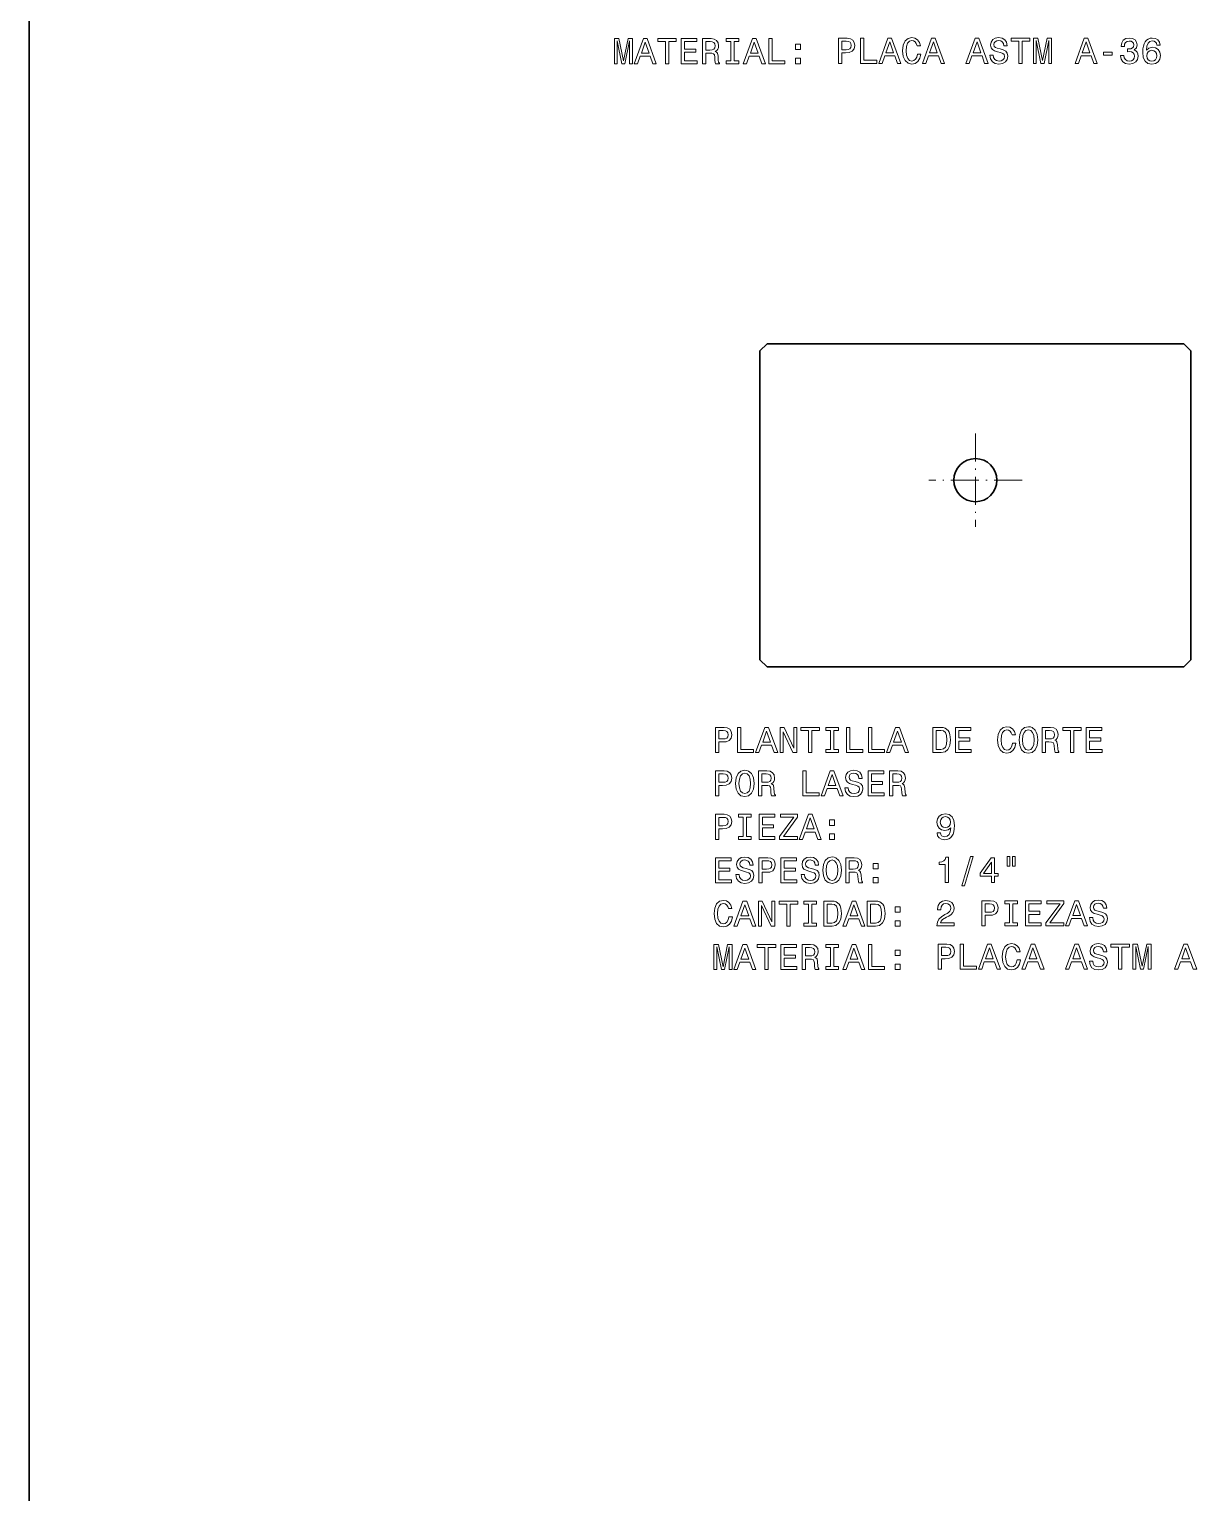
# Model space of a CAD drawing. Extents: x 15 to 1174, y 15 to 826.
# Drawn here: x 15 to 177.5, y 420.4 to 624.2 of the extents above; entities that cross this region are included whole.
import ezdxf

# ---------------------------------------------------------------- set-up
doc = ezdxf.new("R2010")
doc.units = 0
doc.linetypes.add('DASHDOT', pattern=[18.5, 12, -3, 0.5, -3])

msp = doc.modelspace()

# ---------------------------------------------------------------- linework, layer by layer
at = {"color": 7, "lineweight": 35}
for p, q in [((15, 15), (15, 825.840027)), ((116.693176, 579.444885), (117.693176, 580.444885)), ((116.693176, 536.444885), (116.693176, 579.444885)), ((117.693176, 580.444885), (175.693176, 580.444885)), ((175.693176, 580.444885), (176.693176, 579.444885)), ((176.693176, 579.444885), (176.693176, 536.444885)), ((116.693176, 536.444885), (117.693176, 535.444885)), ((176.693176, 536.444885), (175.693176, 535.444885)), ((175.693176, 535.444885), (117.693176, 535.444885))]:
    msp.add_line(p, q, dxfattribs=at)
at = {"color": 7, "linetype": 'DASHDOT', "lineweight": 13, "ltscale": 0.325}
for p, q in [((146.693176, 567.944885), (146.693176, 554.944885)), ((153.193176, 561.444885), (140.193176, 561.444885))]:
    msp.add_line(p, q, dxfattribs=at)
at = {"color": 7, "lineweight": 13}
for points in [[(96.438515, 619.447693), (96.826843, 619.447693), (96.826843, 622.624939), (97.482468, 619.447693), (97.916183, 619.447693), (98.566757, 622.624939), (98.566757, 619.447693), (98.960129, 619.447693), (98.960129, 622.947693), (98.344856, 622.947693), (97.699326, 619.861267), (97.058838, 622.947693), (96.438515, 622.947693)], [(99.202209, 619.447693), (99.666183, 619.447693), (100.03434, 620.476501), (101.431313, 620.476501), (101.799469, 619.447693), (102.273529, 619.447693), (100.992554, 622.952759), (100.478142, 622.952759)], [(100.195724, 620.905212), (100.735344, 622.448425), (101.274971, 620.905212)], [(103.539383, 619.447693), (104.003357, 619.447693), (104.003357, 622.524048), (105.062439, 622.524048), (105.062439, 622.947693), (102.475258, 622.947693), (102.475258, 622.524048), (103.539383, 622.524048)], [(105.748314, 619.447693), (107.967339, 619.447693), (107.967339, 619.871338), (106.212296, 619.871338), (106.212296, 621.056458), (107.775696, 621.056458), (107.775696, 621.475098), (106.212296, 621.475098), (106.212296, 622.524048), (107.926987, 622.524048), (107.926987, 622.947693), (105.748314, 622.947693)], [(108.718781, 619.447693), (109.187798, 619.447693), (109.187798, 620.925354), (109.666901, 620.925354), (110.019928, 620.910217), (110.241829, 620.8396), (110.362869, 620.673218), (110.4133, 620.375671), (110.438515, 619.921753), (110.468781, 619.624207), (110.529297, 619.447693), (111.058838, 619.447693), (111.058838, 619.543518), (110.942841, 619.684753), (110.902496, 619.94696), (110.867188, 620.511841), (110.781456, 620.93042), (110.665466, 621.061523), (110.48391, 621.157349), (110.685638, 621.283447), (110.826843, 621.459961), (110.917625, 621.681824), (110.947884, 621.949158), (110.877281, 622.372742), (110.675552, 622.690491), (110.342697, 622.882141), (109.888809, 622.947693), (108.718781, 622.947693)], [(109.757683, 622.519043), (110.065323, 622.48877), (110.282181, 622.392944), (110.418343, 622.216431), (110.46373, 621.939026), (110.4133, 621.646545), (110.27713, 621.470032), (110.045143, 621.379272), (109.727425, 621.354004), (109.187798, 621.354004), (109.187798, 622.519043)], [(112.647453, 619.871338), (112.001915, 619.871338), (112.001915, 619.447693), (113.756958, 619.447693), (113.756958, 619.871338), (113.111427, 619.871338), (113.111427, 622.524048), (113.756958, 622.524048), (113.756958, 622.947693), (112.001915, 622.947693), (112.001915, 622.524048), (112.647453, 622.524048)], [(114.382324, 619.447693), (114.846298, 619.447693), (115.214455, 620.476501), (116.611427, 620.476501), (116.979584, 619.447693), (117.453644, 619.447693), (116.172668, 622.952759), (115.658257, 622.952759)], [(115.375839, 620.905212), (115.915466, 622.448425), (116.455086, 620.905212)], [(117.927711, 619.447693), (120.176987, 619.447693), (120.176987, 619.871338), (118.391693, 619.871338), (118.391693, 622.947693), (117.927711, 622.947693)], [(121.639526, 621.40448), (122.335495, 621.40448), (122.335495, 622.155884), (121.639526, 622.155884)], [(127.635201, 619.494507), (128.099182, 619.494507), (128.099182, 620.972168), (128.613586, 620.972168), (129.133041, 620.997375), (129.546585, 621.173889), (129.813873, 621.516846), (129.904663, 621.98584), (129.834045, 622.419556), (129.632324, 622.737305), (129.299469, 622.928955), (128.845581, 622.994507), (127.635201, 622.994507)], [(128.719498, 622.565857), (129.022095, 622.535583), (129.243988, 622.439758), (129.375122, 622.263245), (129.420502, 621.98584), (129.370071, 621.693359), (129.233902, 621.516846), (129.001923, 621.426086), (128.684189, 621.400818), (128.099182, 621.400818), (128.099182, 622.565857)], [(130.711578, 619.494507), (132.960846, 619.494507), (132.960846, 619.918152), (131.175552, 619.918152), (131.175552, 622.994507), (130.711578, 622.994507)], [(133.238235, 619.494507), (133.702209, 619.494507), (134.070358, 620.523315), (135.467331, 620.523315), (135.835495, 619.494507), (136.309555, 619.494507), (135.02858, 622.999573), (134.51416, 622.999573)], [(134.23175, 620.952026), (134.771378, 622.495239), (135.310989, 620.952026)], [(138.62439, 620.795654), (138.523529, 620.372009), (138.357101, 620.069458), (138.125122, 619.882812), (137.852783, 619.822327), (137.524979, 619.913086), (137.267761, 620.185425), (137.096298, 620.629211), (137.040817, 621.244507), (137.096298, 621.854736), (137.262726, 622.303589), (137.519928, 622.575928), (137.852783, 622.671753), (138.094864, 622.621338), (138.301636, 622.480103), (138.463013, 622.253174), (138.573959, 621.940491), (139.05307, 621.940491), (138.901779, 622.419556), (138.639526, 622.782715), (138.281464, 623.009644), (137.852783, 623.090332), (137.318207, 622.964233), (136.909698, 622.611206), (136.647446, 622.03125), (136.556671, 621.244507), (136.647446, 620.457764), (136.909698, 619.877808), (137.318207, 619.519714), (137.852783, 619.398682), (138.321808, 619.494507), (138.700043, 619.76178), (138.967331, 620.200562), (139.108551, 620.795654)], [(139.310272, 619.494507), (139.774246, 619.494507), (140.14241, 620.523315), (141.539383, 620.523315), (141.907532, 619.494507), (142.381607, 619.494507), (141.100616, 622.999573), (140.586212, 622.999573)], [(140.303787, 620.952026), (140.843414, 622.495239), (141.383041, 620.952026)], [(145.382324, 619.494507), (145.846298, 619.494507), (146.214447, 620.523315), (147.61142, 620.523315), (147.979584, 619.494507), (148.453644, 619.494507), (147.172668, 622.999573), (146.658264, 622.999573)], [(146.375839, 620.952026), (146.915466, 622.495239), (147.455093, 620.952026)], [(149.154663, 620.649414), (148.695724, 620.649414), (148.796585, 620.114807), (149.048752, 619.721436), (149.437073, 619.484436), (149.961578, 619.398682), (150.481018, 619.47937), (150.869354, 619.701294), (151.11647, 620.049255), (151.207245, 620.508179), (151.131607, 620.921753), (150.919785, 621.189026), (150.576843, 621.36554), (150.11792, 621.496643), (149.724548, 621.592468), (149.467331, 621.70343), (149.321075, 621.864807), (149.275696, 622.117004), (149.321075, 622.343933), (149.452209, 622.515381), (149.653931, 622.631409), (149.93132, 622.671753), (150.21373, 622.621338), (150.435638, 622.485168), (150.581894, 622.258179), (150.652496, 621.950562), (151.111435, 621.950562), (151.111435, 621.960632), (151.030731, 622.434692), (150.793701, 622.78772), (150.420502, 623.009644), (149.916183, 623.085266), (149.462296, 623.009644), (149.109268, 622.797852), (148.882324, 622.470032), (148.801636, 622.046387), (148.867188, 621.668152), (149.058838, 621.41095), (149.361435, 621.239441), (149.774979, 621.108337), (150.183472, 620.992371), (150.491119, 620.881409), (150.677704, 620.720032), (150.743271, 620.457764), (150.682755, 620.190491), (150.526413, 619.98877), (150.289383, 619.862671), (149.98175, 619.822327), (149.638809, 619.877808), (149.376556, 620.039185), (149.210129, 620.301453)], [(152.755524, 619.494507), (153.219498, 619.494507), (153.219498, 622.570862), (154.27858, 622.570862), (154.27858, 622.994507), (151.691406, 622.994507), (151.691406, 622.570862), (152.755524, 622.570862)], [(154.762726, 619.494507), (155.151047, 619.494507), (155.151047, 622.671753), (155.806671, 619.494507), (156.240387, 619.494507), (156.890961, 622.671753), (156.890961, 619.494507), (157.284332, 619.494507), (157.284332, 622.994507), (156.669067, 622.994507), (156.023529, 619.908081), (155.383041, 622.994507), (154.762726, 622.994507)], [(160.562439, 619.494507), (161.026413, 619.494507), (161.394562, 620.523315), (162.791534, 620.523315), (163.159698, 619.494507), (163.633759, 619.494507), (162.352783, 622.999573), (161.838379, 622.999573)], [(161.555954, 620.952026), (162.095581, 622.495239), (162.635193, 620.952026)], [(166.896729, 620.593933), (166.896729, 620.558655), (166.977417, 620.074463), (167.214447, 619.711365), (167.587646, 619.47937), (168.081879, 619.393616), (168.606384, 619.47937), (168.999756, 619.701294), (169.251923, 620.054321), (169.342697, 620.508179), (169.302338, 620.805725), (169.191391, 621.047791), (169.009842, 621.234436), (168.767761, 621.370605), (169.095581, 621.642944), (169.211563, 622.07666), (169.135925, 622.470032), (168.919067, 622.767578), (168.56604, 622.954163), (168.081879, 623.019714), (167.627991, 622.939026), (167.280014, 622.717102), (167.05307, 622.364075), (166.977417, 621.895081), (166.977417, 621.859802), (167.42627, 621.859802), (167.466614, 622.182556), (167.597733, 622.414551), (167.809555, 622.555725), (168.107101, 622.606201), (168.369354, 622.565857), (168.560989, 622.4599), (168.676987, 622.288452), (168.722382, 622.056458), (168.676987, 621.809326), (168.555954, 621.642944), (168.344131, 621.542053), (168.056671, 621.51178), (167.859985, 621.516846), (167.859985, 621.118408), (168.107101, 621.12854), (168.42482, 621.08313), (168.661865, 620.962097), (168.80307, 620.765381), (168.8535, 620.508179), (168.798019, 620.215698), (168.651764, 619.99884), (168.419785, 619.862671), (168.112152, 619.817261), (167.794418, 619.867676), (167.562439, 620.018982), (167.416183, 620.261047), (167.360703, 620.593933)], [(172.414017, 622.051453), (172.318192, 622.4599), (172.096298, 622.762512), (171.753357, 622.954163), (171.309555, 623.019714), (171.011993, 622.984436), (170.754791, 622.888611), (170.527847, 622.732239), (170.336212, 622.510376), (170.184906, 622.232971), (170.073959, 621.895081), (170.003357, 621.496643), (169.983185, 621.047791), (170.063873, 620.331665), (170.310989, 619.812256), (170.709412, 619.499573), (171.254074, 619.393616), (171.743271, 619.484436), (172.11647, 619.721436), (172.358551, 620.094666), (172.444275, 620.568726), (172.358551, 621.047791), (172.126556, 621.415955), (171.768478, 621.647949), (171.324677, 621.728638), (170.845581, 621.627808), (170.487503, 621.340332), (170.563156, 621.895081), (170.724533, 622.293518), (170.971649, 622.530518), (171.31459, 622.611206), (171.566757, 622.570862), (171.758392, 622.464966), (171.884476, 622.288452), (171.950043, 622.051453)], [(121.639526, 619.447693), (122.335495, 619.447693), (122.335495, 620.199158), (121.639526, 620.199158)], [(164.521362, 620.649414), (165.741821, 620.649414), (165.741821, 621.047791), (164.521362, 621.047791)], [(171.955078, 620.56366), (171.899612, 620.245972), (171.758392, 620.003845), (171.531448, 619.842468), (171.249023, 619.792053), (170.951477, 619.842468), (170.724533, 619.99884), (170.578278, 620.240906), (170.532898, 620.558655), (170.583328, 620.871338), (170.724533, 621.108337), (170.956528, 621.259644), (171.269196, 621.315125), (171.541534, 621.259644), (171.758392, 621.113403), (171.899612, 620.876343)], [(110.497063, 523.50824), (110.961044, 523.50824), (110.961044, 524.985901), (111.475449, 524.985901), (111.994904, 525.011108), (112.408447, 525.187622), (112.675743, 525.530579), (112.766518, 525.999573), (112.695915, 526.433289), (112.494186, 526.751038), (112.161331, 526.942688), (111.707443, 527.00824), (110.497063, 527.00824)], [(111.58136, 526.57959), (111.883949, 526.549316), (112.105858, 526.453491), (112.236977, 526.276978), (112.282372, 525.999573), (112.231934, 525.707092), (112.095772, 525.530579), (111.863777, 525.439819), (111.546059, 525.414551), (110.961044, 525.414551), (110.961044, 526.57959)], [(113.573433, 523.50824), (115.822716, 523.50824), (115.822716, 523.931885), (114.037415, 523.931885), (114.037415, 527.00824), (113.573433, 527.00824)], [(116.10009, 523.50824), (116.564072, 523.50824), (116.93222, 524.537048), (118.329201, 524.537048), (118.697357, 523.50824), (119.171417, 523.50824), (117.890434, 527.013306), (117.37603, 527.013306)], [(117.093605, 524.965759), (117.633232, 526.508972), (118.172859, 524.965759)], [(119.519402, 523.50824), (119.937988, 523.50824), (119.937988, 526.377808), (121.279488, 523.50824), (121.819115, 523.50824), (121.819115, 527.00824), (121.395477, 527.00824), (121.395477, 524.138672), (120.069115, 527.00824), (119.519402, 527.00824)], [(123.473289, 523.50824), (123.937271, 523.50824), (123.937271, 526.584595), (124.996346, 526.584595), (124.996346, 527.00824), (122.409172, 527.00824), (122.409172, 526.584595), (123.473289, 526.584595)], [(126.509315, 523.931885), (125.863777, 523.931885), (125.863777, 523.50824), (127.61882, 523.50824), (127.61882, 523.931885), (126.973289, 523.931885), (126.973289, 526.584595), (127.61882, 526.584595), (127.61882, 527.00824), (125.863777, 527.00824), (125.863777, 526.584595), (126.509315, 526.584595)], [(128.753555, 523.50824), (131.002838, 523.50824), (131.002838, 523.931885), (129.217529, 523.931885), (129.217529, 527.00824), (128.753555, 527.00824)], [(131.789581, 523.50824), (134.038849, 523.50824), (134.038849, 523.931885), (132.253555, 523.931885), (132.253555, 527.00824), (131.789581, 527.00824)], [(134.316223, 523.50824), (134.780212, 523.50824), (135.148361, 524.537048), (136.545334, 524.537048), (136.913498, 523.50824), (137.387558, 523.50824), (136.106567, 527.013306), (135.592163, 527.013306)], [(135.309753, 524.965759), (135.849365, 526.508972), (136.388992, 524.965759)], [(141.916367, 527.00824), (140.751389, 527.00824), (140.751389, 523.50824), (141.916367, 523.50824), (142.46608, 523.619202), (142.874588, 523.957092), (143.12674, 524.506775), (143.217529, 525.25824), (143.136841, 526.02478), (143.035965, 526.327393), (142.89476, 526.569458), (142.486252, 526.897278), (142.218964, 526.977966)], [(141.881073, 526.589661), (142.264359, 526.513977), (142.526611, 526.282043), (142.682938, 525.868469), (142.733368, 525.25824), (142.677902, 524.668152), (142.521561, 524.254639), (142.254272, 524.007507), (141.881073, 523.926819), (141.220413, 523.926819), (141.220413, 526.589661)], [(143.898361, 523.50824), (146.117386, 523.50824), (146.117386, 523.931885), (144.362335, 523.931885), (144.362335, 525.117004), (145.925735, 525.117004), (145.925735, 525.535645), (144.362335, 525.535645), (144.362335, 526.584595), (146.077026, 526.584595), (146.077026, 527.00824), (143.898361, 527.00824)], [(151.846481, 524.809387), (151.745621, 524.385742), (151.579193, 524.083191), (151.347198, 523.896545), (151.074875, 523.83606), (150.74707, 523.926819), (150.489853, 524.199158), (150.31839, 524.642944), (150.262909, 525.25824), (150.31839, 525.868469), (150.484818, 526.317322), (150.74202, 526.589661), (151.074875, 526.685486), (151.316956, 526.635071), (151.523712, 526.493835), (151.685104, 526.266907), (151.796051, 525.954224), (152.275162, 525.954224), (152.123871, 526.433289), (151.861618, 526.796448), (151.50354, 527.023376), (151.074875, 527.104065), (150.540283, 526.977966), (150.13179, 526.624939), (149.869537, 526.044983), (149.778763, 525.25824), (149.869537, 524.471497), (150.13179, 523.891541), (150.540283, 523.533447), (151.074875, 523.412415), (151.543884, 523.50824), (151.922134, 523.775513), (152.189423, 524.214294), (152.330627, 524.809387)], [(152.769394, 525.25824), (152.860168, 524.471497), (153.122421, 523.891541), (153.530914, 523.533447), (154.065506, 523.412415), (154.595047, 523.533447), (155.008591, 523.891541), (155.265793, 524.471497), (155.361618, 525.25824), (155.265793, 526.039917), (155.154846, 526.357666), (155.008591, 526.619934), (154.595047, 526.977966), (154.34288, 527.068787), (154.065506, 527.104065), (153.525879, 526.977966), (153.117371, 526.624939), (152.860168, 526.044983)], [(153.25354, 525.25824), (153.309021, 525.868469), (153.475449, 526.317322), (153.732651, 526.589661), (154.065506, 526.685486), (154.393311, 526.589661), (154.650513, 526.312256), (154.81694, 525.863403), (154.877472, 525.25824), (154.81694, 524.64801), (154.650513, 524.199158), (154.393311, 523.926819), (154.065506, 523.83606), (153.732651, 523.926819), (153.475449, 524.199158), (153.309021, 524.642944)], [(155.976883, 523.50824), (156.445908, 523.50824), (156.445908, 524.985901), (156.925018, 524.985901), (157.278046, 524.970764), (157.499939, 524.900146), (157.620972, 524.733765), (157.671417, 524.436218), (157.696625, 523.9823), (157.726883, 523.684753), (157.787415, 523.50824), (158.31694, 523.50824), (158.31694, 523.604065), (158.200958, 523.7453), (158.160614, 524.007507), (158.125305, 524.572388), (158.039566, 524.990967), (157.923569, 525.12207), (157.74202, 525.217896), (157.943741, 525.343994), (158.084961, 525.520508), (158.175735, 525.742371), (158.205994, 526.009705), (158.135391, 526.433289), (157.933655, 526.751038), (157.6008, 526.942688), (157.146912, 527.00824), (155.976883, 527.00824)], [(157.015793, 526.57959), (157.323425, 526.549316), (157.540283, 526.453491), (157.676453, 526.276978), (157.721848, 525.999573), (157.671417, 525.707092), (157.535248, 525.530579), (157.303253, 525.439819), (156.985535, 525.414551), (156.445908, 525.414551), (156.445908, 526.57959)], [(159.905563, 523.50824), (160.369537, 523.50824), (160.369537, 526.584595), (161.428619, 526.584595), (161.428619, 527.00824), (158.841431, 527.00824), (158.841431, 526.584595), (159.905563, 526.584595)], [(162.114502, 523.50824), (164.333511, 523.50824), (164.333511, 523.931885), (162.578461, 523.931885), (162.578461, 525.117004), (164.141876, 525.117004), (164.141876, 525.535645), (162.578461, 525.535645), (162.578461, 526.584595), (164.293167, 526.584595), (164.293167, 527.00824), (162.114502, 527.00824)], [(110.497063, 517.461426), (110.961044, 517.461426), (110.961044, 518.939087), (111.475449, 518.939087), (111.994904, 518.964294), (112.408447, 519.140808), (112.675743, 519.483765), (112.766518, 519.952759), (112.695915, 520.386475), (112.494186, 520.704224), (112.161331, 520.895874), (111.707443, 520.961426), (110.497063, 520.961426)], [(111.58136, 520.532776), (111.883949, 520.502502), (112.105858, 520.406677), (112.236977, 520.230164), (112.282372, 519.952759), (112.231934, 519.660278), (112.095772, 519.483765), (111.863777, 519.393005), (111.546059, 519.367737), (110.961044, 519.367737), (110.961044, 520.532776)], [(113.301102, 519.211426), (113.391876, 518.424683), (113.654129, 517.844727), (114.06263, 517.486633), (114.597206, 517.365601), (115.126747, 517.486633), (115.540291, 517.844727), (115.797501, 518.424683), (115.893318, 519.211426), (115.797501, 519.993103), (115.686546, 520.310852), (115.540291, 520.57312), (115.126747, 520.931152), (114.874588, 521.021973), (114.597206, 521.057251), (114.057587, 520.931152), (113.649086, 520.578125), (113.391876, 519.998169)], [(113.785248, 519.211426), (113.840729, 519.821655), (114.007149, 520.270508), (114.264359, 520.542847), (114.597206, 520.638672), (114.925018, 520.542847), (115.18222, 520.265442), (115.348648, 519.816589), (115.409172, 519.211426), (115.348648, 518.601196), (115.18222, 518.152344), (114.925018, 517.880005), (114.597206, 517.789246), (114.264359, 517.880005), (114.007149, 518.152344), (113.840729, 518.59613)], [(116.508591, 517.461426), (116.977615, 517.461426), (116.977615, 518.939087), (117.456718, 518.939087), (117.809746, 518.92395), (118.031647, 518.853333), (118.152687, 518.686951), (118.203117, 518.389404), (118.228333, 517.935486), (118.258591, 517.637939), (118.319115, 517.461426), (118.848648, 517.461426), (118.848648, 517.557251), (118.732658, 517.698486), (118.692307, 517.960693), (118.657005, 518.525574), (118.571274, 518.944153), (118.455276, 519.075256), (118.27372, 519.171082), (118.475449, 519.29718), (118.616661, 519.473694), (118.707443, 519.695557), (118.737701, 519.962891), (118.667091, 520.386475), (118.465363, 520.704224), (118.132515, 520.895874), (117.678619, 520.961426), (116.508591, 520.961426)], [(117.547501, 520.532776), (117.855133, 520.502502), (118.071991, 520.406677), (118.20816, 520.230164), (118.253548, 519.952759), (118.203117, 519.660278), (118.066948, 519.483765), (117.834961, 519.393005), (117.517242, 519.367737), (116.977615, 519.367737), (116.977615, 520.532776)], [(122.681503, 517.461426), (124.930786, 517.461426), (124.930786, 517.885071), (123.145477, 517.885071), (123.145477, 520.961426), (122.681503, 520.961426)], [(125.20816, 517.461426), (125.672134, 517.461426), (126.040291, 518.490234), (127.437271, 518.490234), (127.80542, 517.461426), (128.27948, 517.461426), (126.998505, 520.966492), (126.4841, 520.966492)], [(126.201675, 518.918945), (126.741302, 520.462158), (127.28093, 518.918945)], [(128.980499, 518.616333), (128.521561, 518.616333), (128.622421, 518.081726), (128.874588, 517.688354), (129.262909, 517.451355), (129.787415, 517.365601), (130.30687, 517.446289), (130.69519, 517.668213), (130.942307, 518.016174), (131.033081, 518.475098), (130.957443, 518.888672), (130.745621, 519.155945), (130.402679, 519.332458), (129.943756, 519.463562), (129.550385, 519.559387), (129.293182, 519.670349), (129.146927, 519.831726), (129.101532, 520.083923), (129.146927, 520.310852), (129.278046, 520.4823), (129.479767, 520.598328), (129.757156, 520.638672), (130.039581, 520.588257), (130.261475, 520.452087), (130.40773, 520.225098), (130.478333, 519.91748), (130.937271, 519.91748), (130.937271, 519.927551), (130.856567, 520.401611), (130.619537, 520.754639), (130.246338, 520.976562), (129.74202, 521.052185), (129.288132, 520.976562), (128.935104, 520.764771), (128.70816, 520.436951), (128.627472, 520.013306), (128.693024, 519.635071), (128.884674, 519.377869), (129.187271, 519.20636), (129.600815, 519.075256), (130.009308, 518.95929), (130.316956, 518.848328), (130.503555, 518.686951), (130.569107, 518.424683), (130.508591, 518.15741), (130.352249, 517.955688), (130.115219, 517.82959), (129.807587, 517.789246), (129.464645, 517.844727), (129.202393, 518.006104), (129.035965, 518.268372)], [(131.754272, 517.461426), (133.973297, 517.461426), (133.973297, 517.885071), (132.218246, 517.885071), (132.218246, 519.07019), (133.781647, 519.07019), (133.781647, 519.488831), (132.218246, 519.488831), (132.218246, 520.537781), (133.932953, 520.537781), (133.932953, 520.961426), (131.754272, 520.961426)], [(134.724731, 517.461426), (135.193756, 517.461426), (135.193756, 518.939087), (135.672852, 518.939087), (136.025879, 518.92395), (136.247787, 518.853333), (136.36882, 518.686951), (136.41925, 518.389404), (136.444473, 517.935486), (136.474731, 517.637939), (136.535248, 517.461426), (137.064789, 517.461426), (137.064789, 517.557251), (136.948792, 517.698486), (136.908447, 517.960693), (136.873138, 518.525574), (136.787415, 518.944153), (136.671417, 519.075256), (136.489868, 519.171082), (136.691589, 519.29718), (136.832794, 519.473694), (136.923584, 519.695557), (136.953842, 519.962891), (136.88324, 520.386475), (136.681503, 520.704224), (136.348648, 520.895874), (135.89476, 520.961426), (134.724731, 520.961426)], [(135.763641, 520.532776), (136.071274, 520.502502), (136.288132, 520.406677), (136.424301, 520.230164), (136.469696, 519.952759), (136.41925, 519.660278), (136.283081, 519.483765), (136.051102, 519.393005), (135.733383, 519.367737), (135.193756, 519.367737), (135.193756, 520.532776)], [(110.497063, 511.414581), (110.961044, 511.414581), (110.961044, 512.892273), (111.475449, 512.892273), (111.994904, 512.91748), (112.408447, 513.093994), (112.675743, 513.43689), (112.766518, 513.905945), (112.695915, 514.339661), (112.494186, 514.657349), (112.161331, 514.848999), (111.707443, 514.914551), (110.497063, 514.914551)], [(111.58136, 514.485901), (111.883949, 514.455627), (112.105858, 514.359802), (112.236977, 514.183289), (112.282372, 513.905945), (112.231934, 513.613403), (112.095772, 513.43689), (111.863777, 513.34613), (111.546059, 513.320923), (110.961044, 513.320923), (110.961044, 514.485901)], [(114.365219, 511.838226), (113.719688, 511.838226), (113.719688, 511.414581), (115.474731, 511.414581), (115.474731, 511.838226), (114.829201, 511.838226), (114.829201, 514.490967), (115.474731, 514.490967), (115.474731, 514.914551), (113.719688, 514.914551), (113.719688, 514.490967), (114.365219, 514.490967)], [(116.574158, 511.414581), (118.793175, 511.414581), (118.793175, 511.838226), (117.038132, 511.838226), (117.038132, 513.023376), (118.601532, 513.023376), (118.601532, 513.441956), (117.038132, 513.441956), (117.038132, 514.490967), (118.752831, 514.490967), (118.752831, 514.914551), (116.574158, 514.914551)], [(119.41349, 511.414581), (121.925018, 511.414581), (121.925018, 511.838226), (119.968246, 511.838226), (121.925018, 514.516174), (121.925018, 514.914551), (119.54966, 514.914551), (119.54966, 514.490967), (121.400528, 514.490967), (119.41349, 511.818054)], [(122.172134, 511.414581), (122.636116, 511.414581), (123.004272, 512.44342), (124.401245, 512.44342), (124.769402, 511.414581), (125.243462, 511.414581), (123.962486, 514.919617), (123.448074, 514.919617)], [(123.165649, 512.87207), (123.705276, 514.415283), (124.244904, 512.87207)], [(126.393318, 513.371338), (127.089287, 513.371338), (127.089287, 514.122803), (126.393318, 514.122803)], [(141.350815, 512.328857), (141.426468, 511.93042), (141.643326, 511.622772), (141.986267, 511.431122), (142.440155, 511.360535), (142.737701, 511.395844), (143.005005, 511.486603), (143.231949, 511.642944), (143.423584, 511.864868), (143.57489, 512.142212), (143.685837, 512.485168), (143.751389, 512.87854), (143.776611, 513.332458), (143.690872, 514.043518), (143.443756, 514.562988), (143.050385, 514.875671), (142.510757, 514.986633), (142.016525, 514.895813), (141.643326, 514.653748), (141.401245, 514.280579), (141.320557, 513.811523), (141.401245, 513.327393), (141.63829, 512.959229), (141.991302, 512.727234), (142.440155, 512.651611), (142.914215, 512.747437), (143.272293, 513.039917), (143.191605, 512.480103), (143.030212, 512.081726), (142.783096, 511.844666), (142.445206, 511.769043), (142.182953, 511.804321), (141.991302, 511.915283), (141.865234, 512.091797), (141.814789, 512.328857)], [(141.809753, 513.816589), (141.860184, 514.129272), (142.001389, 514.376404), (142.223297, 514.532715), (142.510757, 514.588196), (142.808319, 514.532715), (143.035263, 514.376404), (143.176468, 514.134277), (143.231949, 513.821655), (143.176468, 513.503906), (143.035263, 513.266846), (142.803268, 513.120605), (142.495636, 513.07019), (142.218262, 513.120605), (142.001389, 513.266846), (141.860184, 513.49884)], [(126.393318, 511.414581), (127.089287, 511.414581), (127.089287, 512.166016), (126.393318, 512.166016)], [(110.502106, 505.367737), (112.72113, 505.367737), (112.72113, 505.791382), (110.966087, 505.791382), (110.966087, 506.976532), (112.529488, 506.976532), (112.529488, 507.395111), (110.966087, 507.395111), (110.966087, 508.444092), (112.680786, 508.444092), (112.680786, 508.867737), (110.502106, 508.867737)], [(113.800377, 506.522644), (113.341446, 506.522644), (113.442307, 505.988068), (113.694473, 505.594696), (114.082802, 505.357635), (114.6073, 505.271912), (115.126747, 505.3526), (115.515076, 505.574524), (115.762192, 505.922485), (115.852974, 506.381439), (115.777328, 506.794983), (115.565506, 507.062256), (115.222572, 507.23877), (114.763634, 507.369904), (114.370262, 507.465729), (114.11306, 507.57666), (113.966805, 507.738068), (113.921417, 507.990204), (113.966805, 508.217163), (114.097931, 508.388641), (114.29966, 508.504639), (114.577034, 508.544983), (114.859459, 508.494537), (115.08136, 508.358368), (115.227615, 508.131439), (115.298218, 507.823792), (115.757149, 507.823792), (115.757149, 507.833862), (115.67646, 508.307953), (115.43943, 508.66095), (115.066231, 508.882874), (114.561905, 508.958527), (114.108017, 508.882874), (113.75499, 508.671051), (113.528046, 508.343231), (113.447357, 507.919617), (113.512917, 507.541382), (113.704559, 507.284149), (114.007149, 507.112701), (114.4207, 506.981567), (114.829201, 506.86557), (115.136833, 506.754639), (115.323433, 506.593231), (115.388992, 506.330994), (115.328476, 506.06369), (115.172134, 505.861969), (114.935104, 505.735901), (114.627472, 505.695557), (114.284531, 505.751007), (114.022278, 505.912415), (113.855858, 506.174652)], [(116.569115, 505.367737), (117.033089, 505.367737), (117.033089, 506.845398), (117.547501, 506.845398), (118.066948, 506.870605), (118.480492, 507.047119), (118.747787, 507.390076), (118.838562, 507.8591), (118.76796, 508.292816), (118.566231, 508.610535), (118.233376, 508.802185), (117.779488, 508.867737), (116.569115, 508.867737)], [(117.653404, 508.439056), (117.956001, 508.408813), (118.177902, 508.312988), (118.309021, 508.136475), (118.354416, 507.8591), (118.303986, 507.566589), (118.167816, 507.390076), (117.935829, 507.299286), (117.618103, 507.274078), (117.033089, 507.274078), (117.033089, 508.439056)], [(119.610176, 505.367737), (121.829201, 505.367737), (121.829201, 505.791382), (120.074158, 505.791382), (120.074158, 506.976532), (121.637558, 506.976532), (121.637558, 507.395111), (120.074158, 507.395111), (120.074158, 508.444092), (121.788849, 508.444092), (121.788849, 508.867737), (119.610176, 508.867737)], [(122.908447, 506.522644), (122.449516, 506.522644), (122.550377, 505.988068), (122.802544, 505.594696), (123.190872, 505.357635), (123.715363, 505.271912), (124.234818, 505.3526), (124.623146, 505.574524), (124.870262, 505.922485), (124.961044, 506.381439), (124.885391, 506.794983), (124.673576, 507.062256), (124.330643, 507.23877), (123.871704, 507.369904), (123.478333, 507.465729), (123.22113, 507.57666), (123.074875, 507.738068), (123.029488, 507.990204), (123.074875, 508.217163), (123.206001, 508.388641), (123.40773, 508.504639), (123.685104, 508.544983), (123.967529, 508.494537), (124.18943, 508.358368), (124.335678, 508.131439), (124.406288, 507.823792), (124.865219, 507.823792), (124.865219, 507.833862), (124.784531, 508.307953), (124.547501, 508.66095), (124.174301, 508.882874), (123.669975, 508.958527), (123.216087, 508.882874), (122.86306, 508.671051), (122.636116, 508.343231), (122.55542, 507.919617), (122.620987, 507.541382), (122.81263, 507.284149), (123.115219, 507.112701), (123.528763, 506.981567), (123.937271, 506.86557), (124.244904, 506.754639), (124.431503, 506.593231), (124.497063, 506.330994), (124.436546, 506.06369), (124.280205, 505.861969), (124.043175, 505.735901), (123.735535, 505.695557), (123.392601, 505.751007), (123.130348, 505.912415), (122.963928, 506.174652)], [(125.44519, 507.117737), (125.535973, 506.330994), (125.798218, 505.751007), (126.206718, 505.392944), (126.741302, 505.271912), (127.270844, 505.392944), (127.684387, 505.751007), (127.941589, 506.330994), (128.037415, 507.117737), (127.941589, 507.899445), (127.830643, 508.217163), (127.684387, 508.479401), (127.270844, 508.837463), (127.018677, 508.928253), (126.741302, 508.963562), (126.201675, 508.837463), (125.793175, 508.484467), (125.535973, 507.90448)], [(125.929344, 507.117737), (125.984818, 507.727966), (126.151245, 508.176819), (126.408447, 508.449158), (126.741302, 508.544983), (127.069107, 508.449158), (127.326317, 508.171783), (127.492744, 507.722931), (127.553261, 507.117737), (127.492744, 506.507507), (127.326317, 506.058655), (127.069107, 505.786316), (126.741302, 505.695557), (126.408447, 505.786316), (126.151245, 506.058655), (125.984818, 506.502472)], [(128.652679, 505.367737), (129.121704, 505.367737), (129.121704, 506.845398), (129.600815, 506.845398), (129.953842, 506.830261), (130.175735, 506.759674), (130.296783, 506.593231), (130.347214, 506.295685), (130.372421, 505.841797), (130.402679, 505.54425), (130.463196, 505.367737), (130.992737, 505.367737), (130.992737, 505.463562), (130.876755, 505.604767), (130.836395, 505.867004), (130.801102, 506.431854), (130.715363, 506.850433), (130.599365, 506.981567), (130.417816, 507.077393), (130.619537, 507.203461), (130.760757, 507.379974), (130.851532, 507.601898), (130.88179, 507.869171), (130.811188, 508.292816), (130.609451, 508.610535), (130.276611, 508.802185), (129.822708, 508.867737), (128.652679, 508.867737)], [(129.691589, 508.439056), (129.999222, 508.408813), (130.21608, 508.312988), (130.352249, 508.136475), (130.397644, 507.8591), (130.347214, 507.566589), (130.211044, 507.390076), (129.97905, 507.299286), (129.661331, 507.274078), (129.121704, 507.274078), (129.121704, 508.439056)], [(132.465363, 507.324524), (133.161331, 507.324524), (133.161331, 508.075958), (132.465363, 508.075958)], [(142.470413, 505.414581), (142.929352, 505.414581), (142.929352, 508.939789), (142.586411, 508.939789), (142.495636, 508.632172), (142.314072, 508.425385), (142.036697, 508.304352), (141.653412, 508.264008), (141.653412, 507.905945), (142.470413, 507.905945)], [(144.810471, 504.945557), (145.158463, 504.945557), (146.378922, 509.010406), (146.025894, 509.010406)], [(148.910614, 505.414581), (149.364502, 505.414581), (149.364502, 506.282013), (149.863785, 506.282013), (149.863785, 506.685486), (149.364502, 506.685486), (149.364502, 508.838928), (148.905579, 508.838928), (147.372437, 506.72583), (147.372437, 506.282013), (148.910614, 506.282013)], [(147.796066, 506.685486), (148.910614, 508.253906), (148.910614, 506.685486)], [(151.134674, 509.040649), (151.134674, 507.668915), (151.477615, 507.668915), (151.477615, 509.040649)], [(151.865952, 509.040649), (151.865952, 507.668915), (152.203842, 507.668915), (152.203842, 509.040649)], [(132.465363, 505.367737), (133.161331, 505.367737), (133.161331, 506.119171), (132.465363, 506.119171)], [(112.378189, 500.62207), (112.277328, 500.198456), (112.110901, 499.895844), (111.878906, 499.709259), (111.606575, 499.648743), (111.278763, 499.739502), (111.021561, 500.011841), (110.85009, 500.455658), (110.794617, 501.070923), (110.85009, 501.681152), (111.016518, 502.130005), (111.27372, 502.402344), (111.606575, 502.498169), (111.848648, 502.447723), (112.05542, 502.306519), (112.216805, 502.079559), (112.327759, 501.766876), (112.806862, 501.766876), (112.655563, 502.246002), (112.393318, 502.6091), (112.035248, 502.83606), (111.606575, 502.916748), (111.071991, 502.790649), (110.66349, 502.437653), (110.401245, 501.857666), (110.310463, 501.070923), (110.401245, 500.28418), (110.66349, 499.704193), (111.071991, 499.34613), (111.606575, 499.225098), (112.075592, 499.320923), (112.453835, 499.588226), (112.72113, 500.026978), (112.862335, 500.62207)], [(113.064072, 499.320923), (113.528046, 499.320923), (113.896202, 500.349731), (115.293175, 500.349731), (115.661331, 499.320923), (116.135391, 499.320923), (114.854416, 502.825958), (114.340004, 502.825958)], [(114.057587, 500.778412), (114.597206, 502.321655), (115.136833, 500.778412)], [(116.483376, 499.320923), (116.901962, 499.320923), (116.901962, 502.190521), (118.243462, 499.320923), (118.783089, 499.320923), (118.783089, 502.820923), (118.359459, 502.820923), (118.359459, 499.951324), (117.033089, 502.820923), (116.483376, 502.820923)], [(120.437271, 499.320923), (120.901245, 499.320923), (120.901245, 502.397278), (121.96032, 502.397278), (121.96032, 502.820923), (119.373146, 502.820923), (119.373146, 502.397278), (120.437271, 502.397278)], [(123.473289, 499.744568), (122.827759, 499.744568), (122.827759, 499.320923), (124.582802, 499.320923), (124.582802, 499.744568), (123.937271, 499.744568), (123.937271, 502.397278), (124.582802, 502.397278), (124.582802, 502.820923), (122.827759, 502.820923), (122.827759, 502.397278), (123.473289, 502.397278)], [(126.736259, 502.820923), (125.571274, 502.820923), (125.571274, 499.320923), (126.736259, 499.320923), (127.285973, 499.431885), (127.694473, 499.769775), (127.946632, 500.319489), (128.037415, 501.070923), (127.956718, 501.837494), (127.855858, 502.140076), (127.714645, 502.382172), (127.306145, 502.709961), (127.038849, 502.790649)], [(126.700958, 502.402344), (127.084244, 502.326691), (127.346489, 502.094696), (127.502831, 501.681152), (127.553261, 501.070923), (127.497787, 500.480865), (127.341446, 500.067322), (127.074158, 499.82019), (126.700958, 499.739502), (126.040291, 499.739502), (126.040291, 502.402344)], [(128.244186, 499.320923), (128.70816, 499.320923), (129.076324, 500.349731), (130.473297, 500.349731), (130.841446, 499.320923), (131.315506, 499.320923), (130.034531, 502.825958), (129.520126, 502.825958)], [(129.237701, 500.778412), (129.777328, 502.321655), (130.316956, 500.778412)], [(132.808304, 502.820923), (131.643326, 502.820923), (131.643326, 499.320923), (132.808304, 499.320923), (133.358017, 499.431885), (133.766525, 499.769775), (134.018677, 500.319489), (134.109467, 501.070923), (134.028763, 501.837494), (133.927902, 502.140076), (133.786697, 502.382172), (133.378189, 502.709961), (133.110901, 502.790649)], [(132.77301, 502.402344), (133.156281, 502.326691), (133.418533, 502.094696), (133.574875, 501.681152), (133.625305, 501.070923), (133.569839, 500.480865), (133.413498, 500.067322), (133.14621, 499.82019), (132.77301, 499.739502), (132.112335, 499.739502), (132.112335, 502.402344)], [(135.501389, 501.27771), (136.197357, 501.27771), (136.197357, 502.029144), (135.501389, 502.029144)], [(141.330643, 499.367737), (143.736267, 499.367737), (143.736267, 499.801453), (141.834976, 499.801453), (141.940872, 500.038483), (142.122437, 500.235168), (142.682236, 500.593231), (142.979782, 500.744537), (143.312637, 500.961395), (143.549667, 501.213562), (143.685837, 501.511108), (143.736267, 501.848999), (143.650528, 502.272644), (143.413498, 502.605499), (143.050385, 502.817291), (142.58136, 502.892944), (142.097214, 502.80722), (141.729065, 502.57019), (141.492035, 502.191956), (141.411331, 501.692657), (141.411331, 501.62207), (141.87027, 501.62207), (141.87027, 501.662415), (141.915665, 502.005341), (142.051834, 502.257507), (142.268692, 502.418884), (142.556152, 502.474365), (142.848663, 502.42392), (143.065521, 502.297852), (143.206726, 502.101166), (143.257156, 501.854034), (143.221863, 501.62207), (143.126038, 501.425385), (142.964645, 501.253906), (142.742752, 501.1026), (142.445206, 500.941223), (141.950958, 500.62854), (141.602982, 500.295685), (141.39621, 499.892242), (141.330643, 499.382874)], [(147.569122, 499.367737), (148.033096, 499.367737), (148.033096, 500.845398), (148.547501, 500.845398), (149.066956, 500.870605), (149.480499, 501.047119), (149.747787, 501.390076), (149.838577, 501.8591), (149.76796, 502.292816), (149.566238, 502.610535), (149.233383, 502.802185), (148.779495, 502.867737), (147.569122, 502.867737)], [(148.653412, 502.439056), (148.956009, 502.408813), (149.177902, 502.312988), (149.309036, 502.136475), (149.354416, 501.8591), (149.303986, 501.566589), (149.167816, 501.390076), (148.935837, 501.299286), (148.618103, 501.274078), (148.033096, 501.274078), (148.033096, 502.439056)], [(151.437271, 499.791382), (150.791748, 499.791382), (150.791748, 499.367737), (152.546783, 499.367737), (152.546783, 499.791382), (151.901245, 499.791382), (151.901245, 502.444092), (152.546783, 502.444092), (152.546783, 502.867737), (150.791748, 502.867737), (150.791748, 502.444092), (151.437271, 502.444092)], [(153.64621, 499.367737), (155.865234, 499.367737), (155.865234, 499.791382), (154.110184, 499.791382), (154.110184, 500.976532), (155.673584, 500.976532), (155.673584, 501.395111), (154.110184, 501.395111), (154.110184, 502.444092), (155.82489, 502.444092), (155.82489, 502.867737), (153.64621, 502.867737)], [(156.48555, 499.367737), (158.99707, 499.367737), (158.99707, 499.791382), (157.040298, 499.791382), (158.99707, 502.46933), (158.99707, 502.867737), (156.621719, 502.867737), (156.621719, 502.444092), (158.47258, 502.444092), (156.48555, 499.77121)], [(159.244186, 499.367737), (159.70816, 499.367737), (160.076324, 500.396545), (161.473297, 500.396545), (161.841461, 499.367737), (162.315521, 499.367737), (161.034546, 502.872772), (160.520126, 502.872772)], [(160.237701, 500.825226), (160.777328, 502.368469), (161.316956, 500.825226)], [(163.016525, 500.522644), (162.557587, 500.522644), (162.658463, 499.988068), (162.910614, 499.594696), (163.29895, 499.357635), (163.823441, 499.271912), (164.342896, 499.3526), (164.731232, 499.574524), (164.978348, 499.922485), (165.069122, 500.381439), (164.993469, 500.794983), (164.781662, 501.062256), (164.438721, 501.23877), (163.979782, 501.369904), (163.586411, 501.465729), (163.329208, 501.57666), (163.182953, 501.738068), (163.137558, 501.990204), (163.182953, 502.217163), (163.314072, 502.388641), (163.515808, 502.504639), (163.793182, 502.544983), (164.075607, 502.494537), (164.297501, 502.358368), (164.443756, 502.131439), (164.514374, 501.823792), (164.973297, 501.823792), (164.973297, 501.833862), (164.892609, 502.307953), (164.655579, 502.66095), (164.282379, 502.882874), (163.778046, 502.958527), (163.324158, 502.882874), (162.97113, 502.671051), (162.744186, 502.343231), (162.663498, 501.919617), (162.729065, 501.541382), (162.9207, 501.284149), (163.223297, 501.112701), (163.636841, 500.981567), (164.045349, 500.86557), (164.352982, 500.754639), (164.539581, 500.593231), (164.605148, 500.330994), (164.544617, 500.06369), (164.38829, 499.861969), (164.151245, 499.735901), (163.843613, 499.695557), (163.500671, 499.751007), (163.238434, 499.912415), (163.072006, 500.174652)], [(135.501389, 499.320923), (136.197357, 499.320923), (136.197357, 500.072357), (135.501389, 500.072357)], [(110.300377, 493.274078), (110.688705, 493.274078), (110.688705, 496.451324), (111.34433, 493.274078), (111.778046, 493.274078), (112.428619, 496.451324), (112.428619, 493.274078), (112.821991, 493.274078), (112.821991, 496.774078), (112.206718, 496.774078), (111.561188, 493.687622), (110.9207, 496.774078), (110.300377, 496.774078)], [(113.064072, 493.274078), (113.528046, 493.274078), (113.896202, 494.302887), (115.293175, 494.302887), (115.661331, 493.274078), (116.135391, 493.274078), (114.854416, 496.779114), (114.340004, 496.779114)], [(114.057587, 494.731567), (114.597206, 496.274811), (115.136833, 494.731567)], [(117.401245, 493.274078), (117.865219, 493.274078), (117.865219, 496.350433), (118.924301, 496.350433), (118.924301, 496.774078), (116.33712, 496.774078), (116.33712, 496.350433), (117.401245, 496.350433)], [(119.610176, 493.274078), (121.829201, 493.274078), (121.829201, 493.697723), (120.074158, 493.697723), (120.074158, 494.882874), (121.637558, 494.882874), (121.637558, 495.301453), (120.074158, 495.301453), (120.074158, 496.350433), (121.788849, 496.350433), (121.788849, 496.774078), (119.610176, 496.774078)], [(122.580643, 493.274078), (123.04966, 493.274078), (123.04966, 494.75174), (123.528763, 494.75174), (123.88179, 494.736603), (124.103691, 494.666016), (124.224731, 494.499573), (124.275162, 494.202026), (124.300377, 493.748138), (124.330643, 493.450592), (124.391159, 493.274078), (124.9207, 493.274078), (124.9207, 493.369904), (124.804703, 493.511108), (124.764359, 493.773346), (124.72905, 494.338196), (124.643318, 494.756775), (124.527328, 494.887909), (124.345772, 494.983734), (124.547501, 495.109802), (124.688705, 495.286316), (124.779488, 495.50824), (124.809746, 495.775513), (124.739143, 496.199158), (124.537415, 496.516876), (124.204559, 496.708527), (123.750671, 496.774078), (122.580643, 496.774078)], [(123.619545, 496.345398), (123.927185, 496.315155), (124.144043, 496.21933), (124.280205, 496.042816), (124.325592, 495.765442), (124.275162, 495.472931), (124.138992, 495.296417), (123.907005, 495.205627), (123.589287, 495.18042), (123.04966, 495.18042), (123.04966, 496.345398)], [(126.509315, 493.697723), (125.863777, 493.697723), (125.863777, 493.274078), (127.61882, 493.274078), (127.61882, 493.697723), (126.973289, 493.697723), (126.973289, 496.350433), (127.61882, 496.350433), (127.61882, 496.774078), (125.863777, 496.774078), (125.863777, 496.350433), (126.509315, 496.350433)], [(128.244186, 493.274078), (128.70816, 493.274078), (129.076324, 494.302887), (130.473297, 494.302887), (130.841446, 493.274078), (131.315506, 493.274078), (130.034531, 496.779114), (129.520126, 496.779114)], [(129.237701, 494.731567), (129.777328, 496.274811), (130.316956, 494.731567)], [(131.789581, 493.274078), (134.038849, 493.274078), (134.038849, 493.697723), (132.253555, 493.697723), (132.253555, 496.774078), (131.789581, 496.774078)], [(135.501389, 495.230865), (136.197357, 495.230865), (136.197357, 495.9823), (135.501389, 495.9823)], [(141.49707, 493.320923), (141.961044, 493.320923), (141.961044, 494.798584), (142.475464, 494.798584), (142.994919, 494.823792), (143.408463, 495.000305), (143.675751, 495.343262), (143.766525, 495.812286), (143.695923, 496.246002), (143.494186, 496.563721), (143.161331, 496.755371), (142.707443, 496.820923), (141.49707, 496.820923)], [(142.58136, 496.392242), (142.883957, 496.362), (143.105865, 496.266174), (143.236984, 496.089661), (143.282379, 495.812286), (143.231949, 495.519775), (143.095779, 495.343262), (142.863785, 495.252472), (142.546066, 495.227264), (141.961044, 495.227264), (141.961044, 496.392242)], [(144.573441, 493.320923), (146.822723, 493.320923), (146.822723, 493.744568), (145.037415, 493.744568), (145.037415, 496.820923), (144.573441, 496.820923)], [(147.100098, 493.320923), (147.564072, 493.320923), (147.932236, 494.349731), (149.329208, 494.349731), (149.697357, 493.320923), (150.171417, 493.320923), (148.890442, 496.825958), (148.376038, 496.825958)], [(148.093613, 494.778412), (148.63324, 496.321655), (149.172867, 494.778412)], [(152.486267, 494.62207), (152.385406, 494.198456), (152.218979, 493.895844), (151.986984, 493.709259), (151.714645, 493.648743), (151.386841, 493.739502), (151.129639, 494.011841), (150.95816, 494.455658), (150.902695, 495.070923), (150.95816, 495.681152), (151.124588, 496.130005), (151.381805, 496.402344), (151.714645, 496.498169), (151.956726, 496.447723), (152.163498, 496.306519), (152.32489, 496.079559), (152.435837, 495.766876), (152.914948, 495.766876), (152.763641, 496.246002), (152.501404, 496.6091), (152.143326, 496.83606), (151.714645, 496.916748), (151.180069, 496.790649), (150.771576, 496.437653), (150.509323, 495.857666), (150.418549, 495.070923), (150.509323, 494.28418), (150.771576, 493.704193), (151.180069, 493.34613), (151.714645, 493.225098), (152.18367, 493.320923), (152.56192, 493.588226), (152.829208, 494.026978), (152.970413, 494.62207)], [(153.17215, 493.320923), (153.636124, 493.320923), (154.004272, 494.349731), (155.401245, 494.349731), (155.769409, 493.320923), (156.243469, 493.320923), (154.962494, 496.825958), (154.44809, 496.825958)], [(154.165665, 494.778412), (154.705292, 496.321655), (155.244919, 494.778412)], [(159.244186, 493.320923), (159.70816, 493.320923), (160.076324, 494.349731), (161.473297, 494.349731), (161.841461, 493.320923), (162.315521, 493.320923), (161.034546, 496.825958), (160.520126, 496.825958)], [(160.237701, 494.778412), (160.777328, 496.321655), (161.316956, 494.778412)], [(163.016525, 494.47583), (162.557587, 494.47583), (162.658463, 493.941254), (162.910614, 493.547882), (163.29895, 493.310822), (163.823441, 493.225098), (164.342896, 493.305786), (164.731232, 493.52771), (164.978348, 493.875671), (165.069122, 494.334625), (164.993469, 494.748169), (164.781662, 495.015442), (164.438721, 495.191956), (163.979782, 495.32309), (163.586411, 495.418915), (163.329208, 495.529846), (163.182953, 495.691254), (163.137558, 495.94339), (163.182953, 496.170349), (163.314072, 496.341827), (163.515808, 496.457825), (163.793182, 496.498169), (164.075607, 496.447723), (164.297501, 496.311554), (164.443756, 496.084625), (164.514374, 495.776978), (164.973297, 495.776978), (164.973297, 495.787048), (164.892609, 496.261139), (164.655579, 496.614136), (164.282379, 496.83606), (163.778046, 496.911713), (163.324158, 496.83606), (162.97113, 496.624237), (162.744186, 496.296417), (162.663498, 495.872803), (162.729065, 495.494568), (162.9207, 495.237335), (163.223297, 495.065887), (163.636841, 494.934753), (164.045349, 494.818756), (164.352982, 494.707825), (164.539581, 494.546417), (164.605148, 494.28418), (164.544617, 494.016876), (164.38829, 493.815155), (164.151245, 493.689087), (163.843613, 493.648743), (163.500671, 493.704193), (163.238434, 493.865601), (163.072006, 494.127838)], [(166.617386, 493.320923), (167.08136, 493.320923), (167.08136, 496.397278), (168.140442, 496.397278), (168.140442, 496.820923), (165.553268, 496.820923), (165.553268, 496.397278), (166.617386, 496.397278)], [(168.624588, 493.320923), (169.012924, 493.320923), (169.012924, 496.498169), (169.668549, 493.320923), (170.102264, 493.320923), (170.752838, 496.498169), (170.752838, 493.320923), (171.14621, 493.320923), (171.14621, 496.820923), (170.53093, 496.820923), (169.885406, 493.734467), (169.244904, 496.820923), (168.624588, 496.820923)], [(174.424301, 493.320923), (174.888275, 493.320923), (175.256439, 494.349731), (176.653412, 494.349731), (177.021576, 493.320923), (177.495636, 493.320923), (176.214645, 496.825958), (175.700241, 496.825958)], [(175.417816, 494.778412), (175.957443, 496.321655), (176.49707, 494.778412)], [(135.501389, 493.274078), (136.197357, 493.274078), (136.197357, 494.025513), (135.501389, 494.025513)]]:
    msp.add_lwpolyline(points, close=True, dxfattribs=at)
at = {"color": 7, "lineweight": 35}
msp.add_circle((146.693176, 561.444885), 3, dxfattribs=at)

doc.saveas('drawing.dxf')
